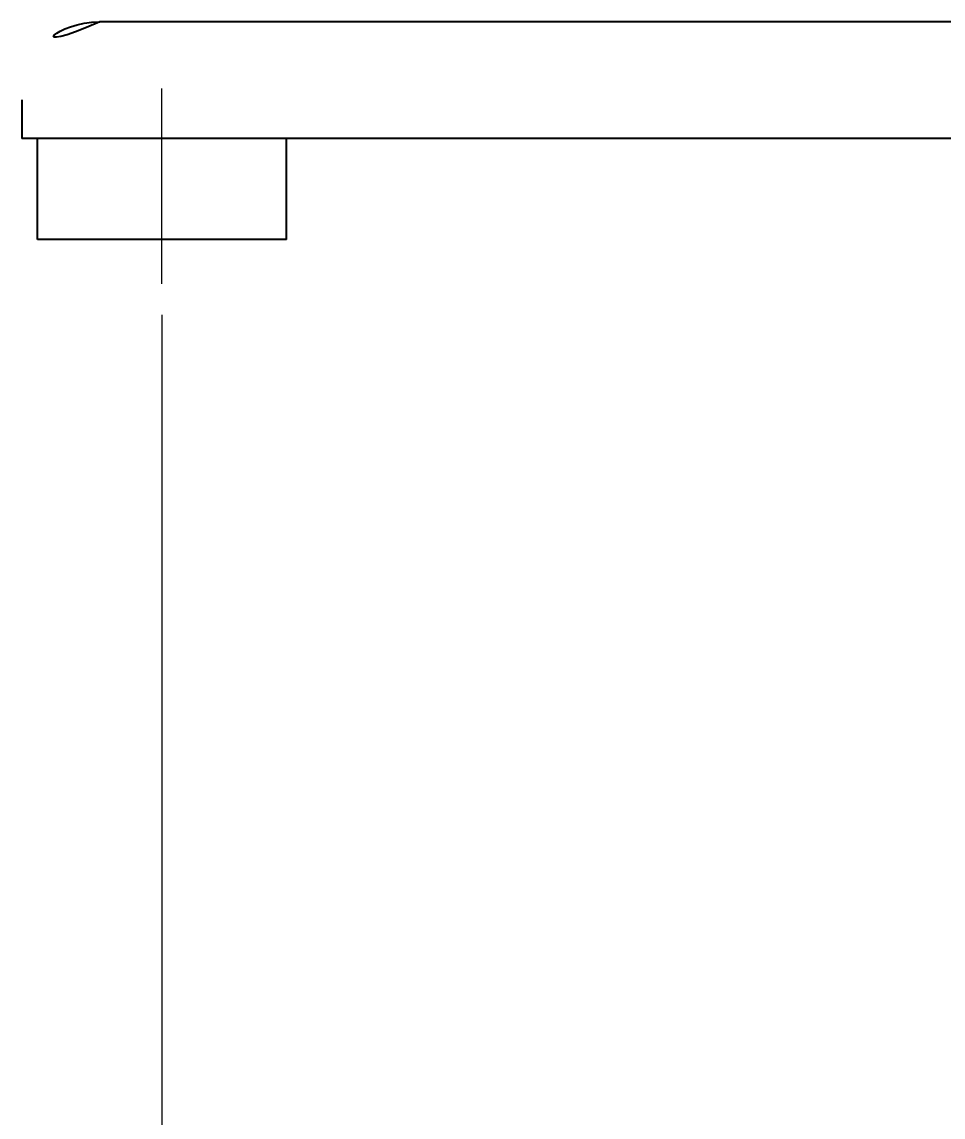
# Model space of a CAD drawing. Extents: x 16296678336 to 16296681200, y -37409618718 to -37409616619.
# Drawn here: x 16296679255 to 16296679373.4, y -37409618348.2 to -37409618207.4 of the extents above; entities that cross this region are included whole.
import ezdxf

# ---------------------------------------------------------------- set-up
doc = ezdxf.new("R2010")
doc.units = 0
doc.header["$LTSCALE"] = 10
doc.header["$MEASUREMENT"] = 0
doc.header["$PDMODE"] = 3
doc.header["$PDSIZE"] = -10
doc.linetypes.add('CENTER2', pattern=[28.575, 19.05, -3.175, 3.175, -3.175])
doc.layers.get('0').update_dxf_attribs({"linetype": 'CONTINUOUS'})
doc.layers.get('DEFPOINTS').update_dxf_attribs({"linetype": 'CONTINUOUS'})
doc.layers.add('02___PRT_ALL_AXES', color=7, linetype='CONTINUOUS')
doc.layers.add('Cneter', color=1, linetype='CENTER2', lineweight=13)
doc.styles.add('Daelim Dimension', font='')
doc.styles.get('Daelim Dimension').set_extended_font_data('나눔고딕')
doc.dimstyles.new('DEFAULT', dxfattribs={"dimscale": 2, "dimtxt": 2, "dimasz": 2, "dimexe": 0, "dimexo": 2, "dimgap": 1, "dimtad": 1, "dimdec": 1, "dimzin": 9, "dimdsep": 46, "dimtxsty": 'Daelim Dimension', "dimcen": 0.5, "dimclrd": 252, "dimclre": 252, "dimclrt": 3, "dimadec": 1, "dimazin": 0, "dimtfac": 1, "dimtdec": 1, "dimtix": 1, "dimtmove": 0, "dimatfit": 3, "dimfxl": 1, "dimtolj": 1, "dimtzin": 1, "dimlwd": 9, "dimlwe": 9, "dimarcsym": 0})

# ---------------------------------------------------------------- blocks, each defined once
blk = doc.blocks.new('*D6')
at = {"color": 5, "lineweight": 9, "ltscale": 0.5, "transparency": 16777216}
for p, q in [((16296679272.98, -37409618245.04), (16296679272.98, -37409618383.47)), ((16296679489.1, -37409618336.38), (16296679489.1, -37409618383.47)), ((16296679280.98, -37409618381.47), (16296679481.1, -37409618381.47))]:
    blk.add_line(p, q, dxfattribs=at)
at = {"color": 5, "ltscale": 0.5, "transparency": 16777216}
for points in [[(16296679280.98, -37409618380.14), (16296679280.98, -37409618382.81), (16296679272.98, -37409618381.47)], [(16296679481.1, -37409618380.14), (16296679481.1, -37409618382.81), (16296679489.1, -37409618381.47)]]:
    blk.add_solid(points, dxfattribs=at)
at = {"layer": 'DEFPOINTS', "color": 0, "ltscale": 0.5, "transparency": 16777216}
for p in [(16296679272.98, -37409618241.04), (16296679489.1, -37409618332.38), (16296679489.1, -37409618381.47)]:
    blk.add_point(p, dxfattribs=at)
at = {"color": 7, "ltscale": 0.5, "transparency": 16777216, "insert": (16296679381.04, -37409618368.59), "char_height": 20, "attachment_point": 5, "style": 'Daelim Dimension'}
blk.add_mtext('\\A1;216', dxfattribs=at)

msp = doc.modelspace()

# ---------------------------------------------------------------- linework, layer by layer
at = {"color": 7, "linetype": 'Continuous'}
for p, q in [((16296679423.980949, -37409618207.372482), (16296679264.980949, -37409618207.372482)), ((16296679254.980949, -37409618217.372482), (16296679254.980949, -37409618222.372482)), ((16296679423.980949, -37409618222.372482), (16296679254.980949, -37409618222.372482))]:
    msp.add_line(p, q, dxfattribs=at)
msp.add_arc((16296679264.980949, -37409618217.372482), 10, 90, 180, dxfattribs=at)
at = {"layer": '02___PRT_ALL_AXES', "color": 7, "linetype": 'Continuous'}
for p, q in [((16296679256.980949, -37409618235.372482), (16296679256.980949, -37409618222.372482)), ((16296679288.980949, -37409618235.372482), (16296679288.980949, -37409618222.372482)), ((16296679288.9809, -37409618235.372482), (16296679256.981001, -37409618235.372482))]:
    msp.add_line(p, q, dxfattribs=at)
at = {"layer": 'Cneter', "lineweight": 5, "ltscale": 0.5}
msp.add_line((16296679272.980949, -37409618241.038322), (16296679272.980949, -37409618215.941223), dxfattribs=at)

# ---------------------------------------------------------------- dimensions: what is measured, and where the dimension line sits
at = {"color": 5, "ltscale": 0.5}
dim = msp.add_linear_dim(base=(16296679489.097059, -37409618381.47303), p1=(16296679272.980949, -37409618241.038322), p2=(16296679489.097059, -37409618332.376137), dimstyle='DEFAULT', override={"dimtxt": 10, "dimasz": 4, "dimexe": 1, "dimdec": 0, "dimclrd": 5, "dimclre": 5, "dimclrt": 7}, dxfattribs=at)
dim.commit()
dim.dimension.update_dxf_attribs({"geometry": '*D6', "text_midpoint": (16296679381.039009, -37409618368.586052)})

doc.saveas('drawing.dxf')
